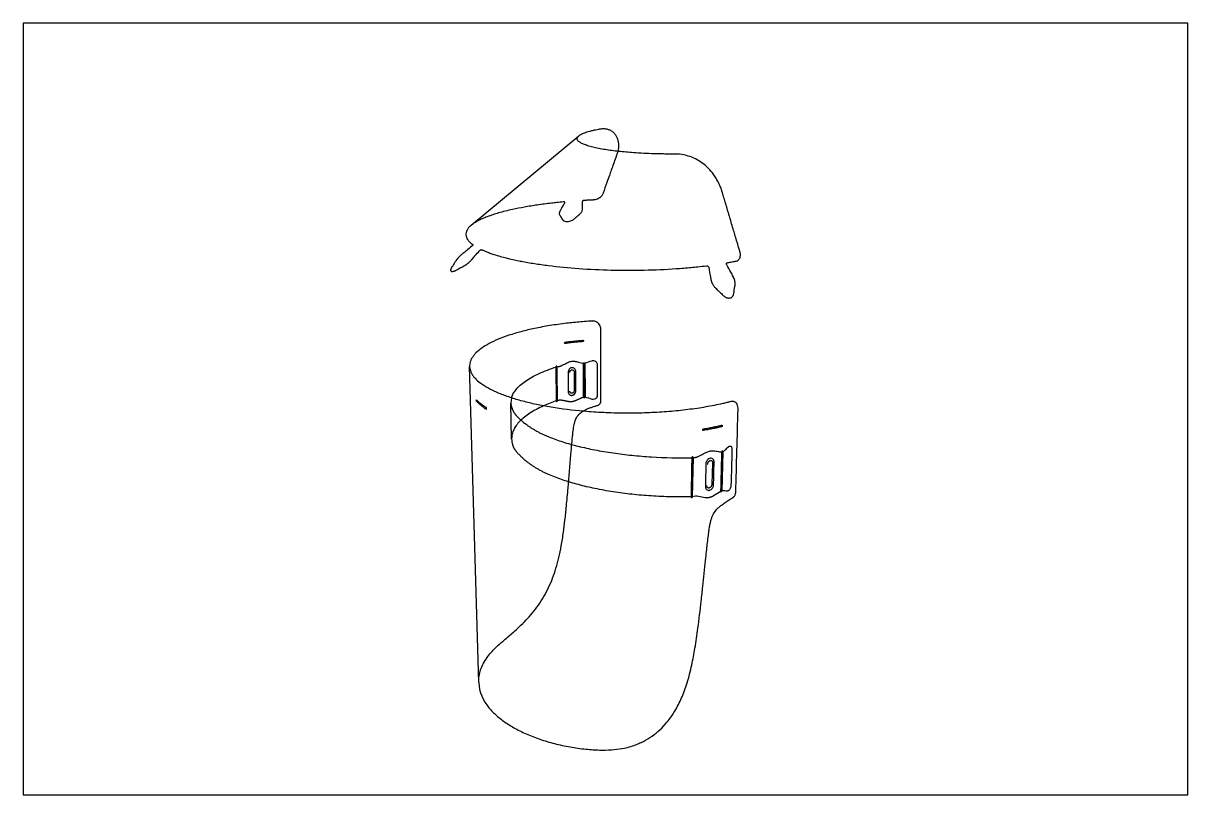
# Model space of a CAD drawing. Header units: millimetres. Extents: x 0 to 1874, y -237 to 367.
# Drawn here: x 629 to 1182, y 0 to 367 of the extents above; entities that cross this region are included whole.
import ezdxf

# ---------------------------------------------------------------- set-up
doc = ezdxf.new("R2010")
doc.units = ezdxf.units.MM
doc.header["$MEASUREMENT"] = 0
doc.layers.add('Make2D$hidden$lines', color=7, linetype='Continuous', true_color=0xffffff)
doc.layers.add('Make2D$visible$lines', color=178, linetype='Continuous', true_color=0x000000)

msp = doc.modelspace()

# ---------------------------------------------------------------- linework, layer by layer
at = {"layer": 'Make2D$hidden$lines'}
for p, q in [((881.86, 203.28), (882.03, 187.17)), ((860.86, 169.15), (860.51, 186.18)), ((946.9, 141.63), (947.25, 160.21))]:
    msp.add_line(p, q, dxfattribs=at)
for centre, radius, start, end in [((868.69, 186.4), 8.18, 164.3923, 200.4044), ((870.34, 169.38), 9.49, 181.3487, 198.9484)]:
    msp.add_arc(centre, radius, start, end, dxfattribs=at)
for points, knots in [([(911.33, 305.84), (911.25, 305.46), (911.11, 304.98), (910.94, 304.49), (910.72, 303.87), (909.81, 301.35), (908.62, 298.02), (907.21, 294.09), (905.92, 290.48), (904.84, 287.48), (904.15, 285.54), (903.99, 285.11), (903.82, 284.81), (903.55, 284.45), (903.29, 284.17), (902.98, 283.9), (902.44, 283.51), (901.76, 283.17), (900.92, 282.89), (900.29, 282.76), (899.84, 282.71), (899.66, 282.7), (899.55, 282.69), (898.73, 282.66), (897.73, 282.61), (896.56, 282.55), (895.91, 282.51), (895.45, 282.49), (895.09, 282.46), (894.9, 282.41), (894.73, 282.32), (894.63, 282.25), (894.56, 282.18), (894.49, 282.1), (894.45, 282.01), (894.44, 281.96), (894.43, 281.92), (894.43, 281.89), (894.43, 281.67), (894.42, 280.6), (894.42, 279.43), (894.42, 278.44), (894.42, 278.24), (894.4, 277.96), (894.3, 277.51), (894.02, 276.89), (893.6, 276.3), (893.2, 275.89), (892.93, 275.66), (892.33, 275.15), (891.42, 274.38), (890.55, 273.64), (890, 273.18), (889.51, 272.87), (888.69, 272.53), (887.73, 272.34), (886.81, 272.35), (886.1, 272.53), (885.65, 272.78), (885.45, 272.97), (885.35, 273.09), (884.95, 273.69), (884.48, 274.42), (884.01, 275.13), (883.86, 275.37), (883.76, 275.57), (883.65, 275.91), (883.61, 276.3), (883.64, 276.72), (883.74, 277.11), (883.88, 277.44), (883.98, 277.65), (884.29, 278.17), (884.73, 278.93), (885.41, 280.1), (885.86, 280.87), (886.14, 281.36), (886.16, 281.47), (886.13, 281.61), (886.04, 281.7), (885.95, 281.74), (885.84, 281.77), (885.75, 281.77), (885.62, 281.76), (885.04, 281.71), (883.93, 281.61), (882.03, 281.41), (878.37, 281.02), (874.24, 280.49), (869.95, 279.83), (866.04, 279.17), (863.15, 278.6), (861.3, 278.2)], [0, 0, 0, 0, 0.469945, 0.607534, 0.631714, 1.282692, 3.882194, 4.952493, 6.376176, 8.564352, 8.856967, 8.887351, 9.124467, 9.276972, 9.440154, 9.590364, 9.781006, 10.241437, 10.516733, 10.86609, 11.021495, 11.071396, 11.093403, 11.147563, 12.077277, 12.318797, 12.575844, 12.871185, 12.890557, 13.010893, 13.102869, 13.131283, 13.164118, 13.223204, 13.257615, 13.282872, 13.29049, 13.298003, 13.318103, 13.560383, 14.613099, 14.746191, 14.76833, 14.8608, 15.07956, 15.331281, 15.692732, 15.951796, 16.039045, 16.120614, 16.922472, 17.492206, 17.513419, 17.792678, 18.20082, 18.596143, 18.981843, 19.31535, 19.489999, 19.609374, 19.648152, 19.681089, 20.487881, 20.701272, 20.729761, 20.835259, 20.976756, 21.155451, 21.313604, 21.495287, 21.638159, 21.756664, 21.782899, 22.375608, 22.82632, 23.44015, 23.459827, 23.51916, 23.573952, 23.630269, 23.66263, 23.698038, 23.765983, 23.77974, 23.855428, 24.478519, 25.130609, 26.194465, 28.970652, 30.226768, 31.49511, 33.817204, 33.817204, 33.817204, 33.817204]), ([(861.3, 278.2), (860.12, 277.93), (857.89, 277.41), (853.85, 276.33), (850.21, 275.16), (846.98, 273.85), (844.95, 272.87), (843.21, 271.87), (842.18, 271.14), (841.72, 270.77)], [0, 0, 0, 0, 1.473856, 2.799519, 5.110024, 6.139767, 7.051352, 7.868113, 8.592087, 8.592087, 8.592087, 8.592087]), ([(882.49, 203.42), (882.64, 203.45), (883.02, 203.51), (883.42, 203.57), (883.69, 203.62), (883.81, 203.64), (883.96, 203.69), (884.08, 203.74), (884.21, 203.8), (885.05, 204.23), (886.16, 204.78), (887.25, 205.31), (887.59, 205.47), (887.71, 205.53), (888.02, 205.67), (888.6, 205.88), (889.65, 206.1), (890.56, 206.1), (891.18, 205.98), (891.31, 205.95), (891.6, 205.89), (892.66, 205.64), (893.76, 205.38), (894.66, 205.16), (894.84, 205.12), (894.98, 205.12), (895.06, 205.12), (895.08, 205.12)], [0, 0, 0, 0, 0.194031, 0.468588, 0.486851, 0.532529, 0.619608, 0.677224, 0.696534, 0.789664, 1.830371, 2.212791, 2.27087, 2.288092, 2.379832, 2.677488, 3.040693, 3.689167, 3.782567, 3.811125, 3.845209, 4.150997, 5.140329, 5.222565, 5.288822, 5.362084, 5.388414, 5.388414, 5.388414, 5.388414]), ([(887.69, 200.8), (887.69, 201.05), (887.78, 201.56), (888.15, 202.23), (888.7, 202.74), (889.39, 203.01), (890.09, 202.99), (890.72, 202.69), (891.16, 202.15), (891.31, 201.63), (891.32, 201.32), (891.32, 201.26), (891.33, 201.09), (891.33, 200.63), (891.35, 197.53), (891.37, 194.57), (891.38, 191.88), (891.37, 191.8), (891.37, 191.73), (891.34, 191.53), (891.23, 191.08), (890.92, 190.58), (890.54, 190.23), (890.23, 190.03), (889.95, 189.91), (889.66, 189.84), (889.37, 189.8), (889.03, 189.83), (888.7, 189.94), (888.34, 190.15), (887.98, 190.54), (887.79, 191.05), (887.76, 191.38), (887.76, 191.5), (887.74, 194.61), (887.72, 197.71), (887.69, 200.8)], [0, 0, 0, 0, 0.305083, 0.615468, 0.92073, 1.215697, 1.497293, 1.765953, 2.041701, 2.336129, 2.41155, 2.413993, 2.417046, 2.613688, 2.983609, 6.195903, 6.234881, 6.269103, 6.301081, 6.320792, 6.507373, 6.869049, 7.023169, 7.140701, 7.308602, 7.402459, 7.497049, 7.67096, 7.811211, 7.921621, 8.17749, 8.44345, 8.578847, 8.583712, 8.586144, 12.371739, 12.371739, 12.371739, 12.371739]), ([(876.04, 184.82), (874.87, 184.3), (872.65, 183.22), (869.59, 181.45), (866.95, 179.58), (864.76, 177.65), (863.03, 175.63), (861.77, 173.55), (861.01, 171.42), (860.85, 169.97), (860.85, 169.27)], [0, 0, 0, 0, 1.557555, 3.015695, 4.318186, 5.504744, 6.580134, 7.558624, 8.462243, 9.325924, 9.325924, 9.325924, 9.325924]), ([(845.18, 53.48), (845.16, 54.46), (845.3, 56.45), (846.05, 59.42), (847.34, 62.37), (849.03, 65.08), (851.03, 67.59), (853.25, 69.93), (855.39, 71.89), (858.22, 74.31), (861.21, 76.75), (865.79, 80.88), (869.85, 85.13), (873.61, 90.07), (877.09, 95.52), (879.88, 101.43), (882.02, 107.72), (883.38, 112.85), (884.55, 118.56), (885.47, 124.49), (886.26, 130.77), (886.99, 137.8), (887.93, 148.22), (888.72, 158.23), (889.41, 166.28), (889.75, 169.77), (890.03, 172.47), (890.32, 174.67), (890.69, 176.5), (891.1, 177.97), (891.65, 179.25), (892.4, 180.34), (893.29, 181.32), (894.1, 181.93), (894.68, 182.29)], [0, 0, 0, 0, 1.188159, 2.427382, 3.731058, 5.112391, 6.324293, 7.652163, 9.040553, 9.875157, 12.20326, 13.74818, 17.4175, 19.370706, 21.323244, 25.31101, 27.32201, 29.444399, 31.790546, 34.441163, 36.777882, 39.518279, 43.075376, 49.565964, 51.78484, 52.940338, 53.85124, 55.101088, 55.655077, 56.129399, 56.965519, 57.347374, 57.740736, 58.576532, 58.576532, 58.576532, 58.576532]), ([(878.58, 170.08), (880.73, 169.21), (885.33, 167.59), (892.61, 165.56), (900.61, 163.8), (909.13, 162.37), (918.15, 161.26), (930.62, 160.25), (940.14, 160.04), (946.51, 160.15)], [0, 0, 0, 0, 2.842295, 5.943421, 9.231903, 12.845019, 16.499306, 20.342449, 28.122755, 28.122755, 28.122755, 28.122755]), ([(960.67, 162.88), (960.66, 162.45), (960.5, 156.31), (960.35, 150.15), (960.21, 144.41), (960.22, 144.37), (960.23, 144.33), (960.26, 144.25), (960.32, 144.2), (960.37, 144.18)], [0, 0, 0, 0, 0.526033, 7.505765, 7.523412, 7.543126, 7.559358, 7.57904, 7.643424, 7.643424, 7.643424, 7.643424]), ([(961.32, 162.96), (961.42, 163.02), (961.51, 163.09), (961.63, 163.2), (961.89, 163.45), (962.68, 164.19), (963.45, 164.92), (964.07, 165.51), (964.25, 165.63), (964.5, 165.74), (964.74, 165.76), (964.97, 165.7), (965.14, 165.58), (965.25, 165.46), (965.35, 165.32), (965.46, 165.09), (965.59, 164.67), (965.62, 164.28), (965.5, 159.95), (965.35, 154.33), (965.19, 148.73), (965.15, 146.94), (965.07, 146.39), (964.81, 145.62), (964.49, 145.06), (964.19, 144.7), (963.95, 144.51), (963.75, 144.4), (963.59, 144.35), (963.49, 144.33), (963.43, 144.33), (962.65, 144.36), (961.88, 144.39), (960.99, 144.42), (960.85, 144.38), (960.74, 144.32)], [0, 0, 0, 0, 0.138228, 0.147136, 0.189578, 0.586638, 1.462293, 1.495865, 1.622922, 1.728133, 1.823505, 1.917398, 2.015512, 2.063407, 2.122951, 2.215417, 2.378519, 2.653629, 2.691061, 7.675077, 9.524361, 9.530793, 9.870351, 10.200473, 10.51396, 10.651325, 10.77538, 10.88411, 10.928375, 10.981082, 11.003062, 11.009773, 11.933867, 11.945519, 12.098754, 12.098754, 12.098754, 12.098754]), ([(960.74, 144.32), (960.75, 144.35), (960.79, 144.39), (960.84, 144.49), (960.85, 144.58), (960.86, 144.64), (961.01, 150.75), (961.16, 156.86), (961.32, 162.96)], [0, 0, 0, 0, 0.035757, 0.069885, 0.136578, 0.138779, 0.140978, 7.604559, 7.604559, 7.604559, 7.604559]), ([(946.16, 141.56), (943.01, 141.5), (936.7, 141.52), (927.29, 141.93), (918.09, 142.73), (909.13, 143.9), (900.68, 145.42), (892.74, 147.27), (885.5, 149.42), (880.94, 151.14), (878.8, 152.06)], [0, 0, 0, 0, 3.853629, 7.698081, 11.510415, 15.138264, 18.728688, 22.001718, 25.09355, 27.948574, 27.948574, 27.948574, 27.948574])]:
    msp.add_open_spline(points, degree=3, knots=knots, dxfattribs=at)
msp.add_rational_spline([(895.1, 188.98), (895, 188.96), (894.87, 188.92), (894.11, 188.58), (893.03, 188.09), (891.92, 187.58), (891.41, 187.34), (891.25, 187.27), (890.9, 187.13), (890.35, 186.94), (889.61, 186.8), (888.87, 186.75), (888.29, 186.78), (887.94, 186.83), (887.41, 186.93), (886.27, 187.16), (885.1, 187.38), (884.32, 187.52), (884.22, 187.54), (884.1, 187.55), (883.95, 187.55), (883.83, 187.53), (883.77, 187.52), (883.4, 187.46), (883.03, 187.4), (882.65, 187.33)], [1, 1, 1, 1, 1, 1, 1, 1, 1, 1, 1, 1, 1, 1, 1, 1, 1, 1, 1, 1, 1, 1, 1, 0.999996184965, 0.999996184965, 1], degree=3, knots=[0, 0, 0, 0, 0.120677, 0.159284, 1.021852, 1.568491, 1.650739, 1.711618, 1.787467, 2.105033, 2.419928, 2.71491, 3.003192, 3.125524, 3.148335, 3.669672, 4.547509, 4.602044, 4.637377, 4.67292, 4.744769, 4.817663, 4.817663, 4.817663, 5.281419, 5.281419, 5.281419, 5.281419], dxfattribs=at)
for points, weights in [([(861.02, 183.55), (861.91, 181.08), (863.76, 178.61), (869.24, 174.36), (873.49, 172.13), (878.58, 170.08)], [1039.23826049, 1029.50299764, 1019.97015133, 1003.95428211, 995.740783966, 988.318322449]), ([(878.8, 152.06), (873.75, 154.22), (869.53, 156.58), (864.09, 161.07), (862.25, 163.68), (861.37, 166.3)], [996.416214051, 1003.83868574, 1012.05219623, 1028.06808658, 1037.60094567, 1047.33622185])]:
    msp.add_rational_spline(points, weights, degree=5, dxfattribs=at)
at = {"layer": 'Make2D$visible$lines'}
for p, q in [((841.63, 270.69), (892.76, 313.18)), ((895.2, 205.13), (895.27, 189.01)), ((845.18, 53.33), (840.87, 203.48)), ((882.14, 203.37), (882.49, 203.42)), ((882.14, 203.37), (882.31, 187.27)), ((882.65, 187.33), (882.31, 187.27)), ((961.21, 162.91), (960.74, 144.32)), ((961.32, 162.96), (961.32, 163.06)), ((946.51, 160.15), (946.87, 160.16)), ((946.87, 160.16), (946.52, 141.57)), ((947.25, 160.21), (947.25, 160.23)), ((946.52, 141.57), (946.16, 141.56))]:
    msp.add_line(p, q, dxfattribs=at)
msp.add_lwpolyline([(628.64, 0), (1182.33, 0), (1182.33, 366.69), (628.64, 366.69)], close=True, dxfattribs=at)
for points in [[(954.06, 157.07), (954.06, 157.12), (954.07, 157.17), (954.07, 157.22), (954.08, 157.27), (954.09, 157.32), (954.09, 157.37), (954.1, 157.42), (954.11, 157.47), (954.13, 157.52), (954.14, 157.57), (954.15, 157.62), (954.17, 157.66), (954.19, 157.71), (954.21, 157.76), (954.22, 157.81), (954.24, 157.85), (954.27, 157.9), (954.29, 157.94), (954.31, 157.99), (954.34, 158.03), (954.36, 158.08), (954.39, 158.12), (954.41, 158.16), (954.44, 158.21), (954.47, 158.25), (954.5, 158.28), (954.53, 158.32), (954.56, 158.36), (954.59, 158.4), (954.63, 158.43), (954.66, 158.47), (954.69, 158.5), (954.73, 158.53), (954.76, 158.57), (954.79, 158.6), (954.83, 158.62), (954.87, 158.65), (954.9, 158.68), (954.94, 158.71), (954.98, 158.73), (955.02, 158.75), (955.06, 158.78), (955.1, 158.8), (955.14, 158.82), (955.18, 158.83), (955.21, 158.85), (955.25, 158.86), (955.28, 158.87), (955.32, 158.88), (955.35, 158.89), (955.39, 158.9), (955.4, 158.9), (955.42, 158.91), (955.45, 158.91), (955.47, 158.91), (955.49, 158.91), (955.5, 158.92), (955.52, 158.92), (955.53, 158.92), (955.55, 158.92), (955.57, 158.92), (955.58, 158.92), (955.6, 158.92), (955.61, 158.92), (955.63, 158.92), (955.64, 158.92), (955.66, 158.92), (955.67, 158.91), (955.69, 158.91), (955.7, 158.91), (955.72, 158.91), (955.73, 158.91), (955.74, 158.9), (955.76, 158.9), (955.77, 158.9), (955.78, 158.89), (955.8, 158.89), (955.81, 158.89), (955.82, 158.88), (955.83, 158.88), (955.84, 158.87), (955.86, 158.87), (955.87, 158.86), (955.88, 158.86), (955.89, 158.85), (955.91, 158.85), (955.92, 158.84), (955.93, 158.83), (955.94, 158.83), (955.95, 158.82), (955.97, 158.81), (955.98, 158.8), (955.99, 158.8), (956, 158.79), (956.01, 158.78), (956.03, 158.77), (956.04, 158.76), (956.05, 158.75), (956.06, 158.74), (956.07, 158.73), (956.08, 158.72), (956.09, 158.71), (956.1, 158.7), (956.11, 158.69), (956.13, 158.68), (956.14, 158.67), (956.16, 158.65), (956.17, 158.63), (956.18, 158.62), (956.19, 158.61), (956.2, 158.59), (956.22, 158.57), (956.23, 158.54), (956.24, 158.52), (956.25, 158.51), (956.27, 158.48), (956.29, 158.44), (956.3, 158.41), (956.32, 158.37), (956.33, 158.34), (956.35, 158.3), (956.36, 158.27), (956.37, 158.23), (956.38, 158.19), (956.39, 158.14), (956.4, 158.1), (956.41, 158.06), (956.42, 158.02), (956.42, 157.98), (956.43, 157.94), (956.43, 157.88), (956.43, 157.83), (956.43, 157.78), (956.44, 157.73), (956.43, 157.7), (956.03, 147.57), (956.02, 147.51), (956.02, 147.49), (956.02, 147.47), (956.01, 147.4), (956, 147.35), (956, 147.32), (955.99, 147.29), (955.98, 147.23), (955.97, 147.18), (955.95, 147.12), (955.94, 147.07), (955.92, 147.02), (955.91, 146.98), (955.89, 146.93), (955.87, 146.89), (955.86, 146.84), (955.84, 146.8), (955.82, 146.76), (955.8, 146.72), (955.78, 146.67), (955.75, 146.63), (955.73, 146.59), (955.71, 146.55), (955.68, 146.51), (955.66, 146.47), (955.63, 146.44), (955.61, 146.4), (955.57, 146.36), (955.54, 146.32), (955.51, 146.28), (955.47, 146.24), (955.43, 146.19), (955.39, 146.15), (955.35, 146.11), (955.31, 146.08), (955.28, 146.06), (955.26, 146.04), (955.23, 146.02), (955.21, 146), (955.18, 145.98), (955.16, 145.96), (955.13, 145.95), (955.11, 145.93), (955.08, 145.91), (955.05, 145.9), (955.02, 145.88), (955, 145.87), (954.97, 145.86), (954.94, 145.85), (954.91, 145.83), (954.88, 145.82), (954.86, 145.81), (954.83, 145.81), (954.81, 145.8), (954.78, 145.79), (954.76, 145.79), (954.74, 145.78), (954.71, 145.78), (954.69, 145.77), (954.66, 145.77), (954.64, 145.77), (954.62, 145.77), (954.59, 145.76), (954.57, 145.76), (954.55, 145.76), (954.53, 145.76), (954.51, 145.76), (954.49, 145.77), (954.47, 145.77), (954.45, 145.77), (954.43, 145.77), (954.41, 145.78), (954.39, 145.78), (954.37, 145.78), (954.35, 145.79), (954.33, 145.79), (954.32, 145.8), (954.3, 145.81), (954.28, 145.81), (954.26, 145.82), (954.25, 145.83), (954.23, 145.83), (954.21, 145.84), (954.19, 145.85), (954.18, 145.86), (954.16, 145.87), (954.14, 145.88), (954.13, 145.89), (954.11, 145.9), (954.09, 145.92), (954.08, 145.93), (954.06, 145.94), (954.04, 145.96), (954.03, 145.97), (954.01, 145.98), (954, 146), (953.99, 146.01), (953.97, 146.03), (953.96, 146.05), (953.94, 146.07), (953.93, 146.08), (953.91, 146.1), (953.9, 146.12), (953.89, 146.14), (953.88, 146.16), (953.86, 146.18), (953.85, 146.2), (953.84, 146.22), (953.83, 146.24), (953.82, 146.27), (953.81, 146.29), (953.8, 146.31), (953.79, 146.33), (953.78, 146.36), (953.77, 146.38), (953.76, 146.41), (953.75, 146.44), (953.74, 146.46), (953.73, 146.49), (953.73, 146.52), (953.72, 146.54), (953.71, 146.58), (953.7, 146.62), (953.7, 146.66), (953.69, 146.7), (953.69, 146.74), (953.68, 146.78), (953.68, 146.82), (953.68, 146.86), (953.68, 146.91)], [(960.74, 144.32), (960.71, 144.32), (960.68, 144.31), (960.64, 144.3), (960.61, 144.29), (960.58, 144.28), (960.55, 144.26), (960.52, 144.25), (960.49, 144.24), (960.46, 144.23), (960.43, 144.21), (960.4, 144.2), (960.37, 144.18), (960.34, 144.17), (960.31, 144.15), (960.28, 144.14), (960.25, 144.12), (956.79, 142), (956.64, 141.91), (956.49, 141.83), (956.29, 141.73), (956.08, 141.64), (955.87, 141.55), (955.77, 141.51), (955.66, 141.47), (955.55, 141.43), (955.44, 141.39), (955.33, 141.36), (955.22, 141.33), (955.1, 141.3), (954.99, 141.27), (954.88, 141.24), (954.76, 141.22), (954.57, 141.19), (954.37, 141.16), (954.27, 141.15), (954.17, 141.14), (954.07, 141.13), (953.97, 141.12), (953.87, 141.12), (953.77, 141.11), (953.67, 141.11), (953.57, 141.11), (953.47, 141.12), (953.37, 141.12), (953.27, 141.13), (953.17, 141.14), (953.01, 141.15), (952.86, 141.17), (948.87, 141.85), (948.82, 141.86), (948.77, 141.86), (948.72, 141.87), (948.67, 141.87), (948.62, 141.87), (948.57, 141.87), (948.52, 141.87), (948.47, 141.87), (948.42, 141.86), (948.37, 141.86), (948.32, 141.85), (948.28, 141.85), (946.52, 141.57)]]:
    msp.add_lwpolyline(points, dxfattribs=at)
for centre, radius, start, end in [((895.03, 206.85), 1.73, 271.572, 275.5436), ((882.17, 203.36), 0.322, 9.6481, 194.9621), ((895.46, 187.26), 1.76, 95.9223, 101.7723), ((906.5, 116.16), 75.11, 108.7848, 113.9234), ((960.74, 163.96), 1.15, 293.8374, 300.0345), ((960.45, 144.53), 0.352, 256.506, 325.0253), ((865.03, 54.45), 19.88, 183.2549, 221.1663)]:
    msp.add_arc(centre, radius, start, end, dxfattribs=at)
for points, knots in [([(841.63, 270.69), (841.21, 270.35), (840.47, 269.65), (839.61, 268.49), (839.12, 267.29), (839.02, 266.09), (839.3, 264.92), (839.94, 263.75), (840.76, 262.81), (841.49, 262.15), (841.9, 261.83), (842.15, 261.63), (842.3, 261.52), (842.39, 261.46), (842.41, 261.42), (842.42, 261.34), (842.36, 261.17), (842.21, 260.96), (842.04, 260.79), (841.13, 260.05), (839.69, 258.88), (838.16, 257.64), (837.43, 257.04), (837.16, 256.82), (836.72, 256.44), (836.04, 255.81), (835.31, 255.03), (834.78, 254.38), (834.47, 253.94), (834.21, 253.56), (833.82, 252.96), (833.2, 252), (832.64, 251.12), (832.21, 250.46), (832.02, 250.1), (831.89, 249.76), (831.84, 249.46), (831.86, 249.16), (832, 248.89), (832.32, 248.73), (832.73, 248.71), (833.22, 248.79), (833.69, 248.95), (834.02, 249.11), (834.22, 249.21), (834.34, 249.27), (834.95, 249.62), (835.69, 250.04), (836.57, 250.53), (837.25, 250.9), (837.78, 251.2), (838.17, 251.41), (838.41, 251.54), (839.21, 252.02), (840.15, 252.71), (841.07, 253.55), (841.53, 254.01), (842.29, 254.86), (843.59, 256.34), (844.86, 257.77), (845.62, 258.63), (845.7, 258.72), (845.85, 258.84), (846.02, 258.96), (846.16, 259.03), (846.26, 259.07), (846.36, 259.09), (846.45, 259.1), (846.51, 259.1), (846.55, 259.09), (846.56, 259.08), (846.62, 259.05), (846.85, 258.95), (847.55, 258.63), (848.49, 258.24), (849.56, 257.82), (850.5, 257.48), (852.24, 256.87), (854.63, 256.12), (857.43, 255.36), (860.14, 254.69), (862.76, 254.11), (866.67, 253.32), (871.81, 252.43), (880.89, 251.16), (893.08, 250), (908.28, 249.29), (923.74, 249.27), (936.43, 249.82), (944.93, 250.51), (949.74, 250.99), (952.17, 251.26), (953.57, 251.44), (953.62, 251.44), (953.76, 251.44), (953.98, 251.38), (954.23, 251.22), (954.41, 251.02), (954.51, 250.82), (954.54, 250.72), (954.84, 249.04), (955.18, 247.17), (955.53, 245.23), (955.59, 244.88), (955.62, 244.73), (955.67, 244.53), (955.76, 244.18), (955.95, 243.59), (956.27, 242.9), (956.69, 242.17), (957.13, 241.58), (957.52, 241.13), (957.77, 240.87), (957.89, 240.76), (957.96, 240.69), (958.31, 240.35), (958.76, 239.92), (959.31, 239.39), (960.15, 238.59), (960.89, 237.87), (961.56, 237.22), (961.84, 236.96), (962.25, 236.67), (962.75, 236.41), (963.2, 236.24), (963.65, 236.13), (964.13, 236.08), (964.55, 236.11), (964.87, 236.18), (965.2, 236.3), (965.55, 236.49), (965.89, 236.81), (966.2, 237.25), (966.35, 237.66), (966.4, 237.96), (966.41, 237.99), (966.43, 238.12), (966.63, 239.3), (966.84, 240.62), (967.05, 241.84), (967.08, 242.07), (967.13, 242.42), (967.15, 243.04), (967.07, 243.93), (966.84, 244.91), (966.52, 245.73), (966.27, 246.23), (965.84, 247.02), (964.83, 248.87), (963.82, 250.72), (963.15, 251.94), (963.13, 251.98), (963.11, 252.03), (963.08, 252.12), (963.05, 252.21), (963.04, 252.3), (963.04, 252.38), (963.05, 252.49), (963.09, 252.62), (963.17, 252.75), (963.28, 252.84), (963.38, 252.88), (963.46, 252.9), (964.22, 253.03), (965.34, 253.23), (966.65, 253.48), (967.26, 253.6), (967.86, 253.73), (968.49, 254.02), (969.13, 254.7), (969.43, 255.36), (969.57, 255.94), (969.63, 256.41), (969.63, 256.91), (969.57, 257.45), (969.48, 257.87), (969.35, 258.32), (968.89, 259.88), (968.3, 261.85), (967.63, 264.11), (967.21, 265.52), (966.8, 266.92), (966.22, 268.86), (965.47, 271.38), (964.7, 274), (964.06, 276.15), (963.42, 278.29), (962.67, 280.84), (961.85, 283.6), (961.31, 285.41), (961.03, 286.35), (960.89, 286.83), (960.52, 287.95), (959.83, 289.71), (958.98, 291.43), (958.21, 292.79), (957.41, 294.06), (956, 296.02), (953.77, 298.47), (950.8, 300.86), (947.5, 302.71), (943.77, 304.03), (940.74, 304.49), (938.87, 304.55), (937.97, 304.55), (937, 304.54), (935.22, 304.54), (932.42, 304.56), (926.77, 304.68), (919.65, 305.03), (911.94, 305.72), (906.4, 306.45), (902.31, 307.17), (899.5, 307.79), (897.1, 308.45), (895.14, 309.14), (893.81, 309.77), (893, 310.3), (892.56, 310.68), (892.23, 311.06), (892.03, 311.46), (891.97, 311.86), (892.04, 312.27), (892.27, 312.69), (892.65, 313.1), (893.18, 313.51), (893.85, 313.91), (894.66, 314.3), (896.01, 314.83), (897.58, 315.32), (899.36, 315.77), (900.75, 316.07), (901.93, 316.31), (902.63, 316.44), (903.15, 316.53), (903.68, 316.6), (904.45, 316.64), (905.27, 316.61), (906.06, 316.49), (906.79, 316.3), (907.47, 316.03), (908.31, 315.59), (909.28, 314.85), (910.23, 313.72), (910.96, 312.38), (911.45, 310.87), (911.77, 308.67), (911.6, 306.95), (911.33, 305.84)], [0, 0, 0, 0, 0.664499, 1.243447, 1.753729, 2.234424, 2.69557, 3.203703, 3.850084, 4.216391, 4.404767, 4.488758, 4.611376, 4.618392, 4.630222, 4.660183, 4.717884, 4.839913, 4.982426, 4.999649, 6.284346, 7.245096, 7.403328, 7.439382, 7.665421, 8.123785, 8.570831, 8.96522, 9.158021, 9.218558, 9.531162, 10.030735, 10.615661, 10.811196, 10.980191, 11.122229, 11.250837, 11.353161, 11.478009, 11.611115, 11.772851, 11.978445, 12.212905, 12.379865, 12.430776, 12.482523, 12.54057, 13.288324, 13.529442, 13.770763, 14.232841, 14.271931, 14.313613, 14.570644, 15.400468, 15.73904, 16.094325, 16.189941, 17.134379, 18.505853, 18.519662, 18.541417, 18.654967, 18.749679, 18.790165, 18.844524, 18.883694, 18.918245, 18.951416, 18.958753, 18.965822, 18.971697, 19.040744, 19.273788, 19.904503, 20.285762, 20.680262, 21.13168, 22.534436, 23.732789, 24.68596, 25.937503, 27.007756, 29.565249, 32.304703, 38.219577, 44.513633, 50.888882, 57.110264, 60.027714, 61.31011, 63.014125, 63.017591, 63.027106, 63.08123, 63.189198, 63.300176, 63.437432, 63.519807, 63.563374, 63.573553, 65.596469, 65.893124, 65.978049, 66.025841, 66.084921, 66.233906, 66.463509, 66.841791, 67.163801, 67.486412, 67.745193, 67.890817, 67.918644, 67.950443, 68.013157, 68.506189, 68.717179, 68.944367, 69.925827, 69.973282, 70.091457, 70.393989, 70.583136, 70.782905, 70.973959, 71.154224, 71.365116, 71.486992, 71.555266, 71.797737, 71.970176, 72.119583, 72.452539, 72.486397, 72.492985, 72.499576, 72.637374, 73.957908, 74.132425, 74.154584, 74.244353, 74.561347, 74.910511, 75.336113, 75.787064, 75.984639, 76.007108, 76.89734, 78.552191, 78.583607, 78.59326, 78.616713, 78.651472, 78.704325, 78.733569, 78.754983, 78.810092, 78.857993, 78.923169, 78.993478, 79.033398, 79.056082, 79.08475, 79.98544, 80.44189, 80.70986, 80.755475, 81.192096, 81.53208, 81.882433, 82.066819, 82.256821, 82.465745, 82.677142, 82.915653, 82.990868, 83.247412, 84.905024, 85.501427, 86.129681, 86.705848, 87.278556, 88.606388, 89.919263, 90.614044, 91.346571, 92.650415, 93.856062, 94.871516, 94.955175, 95.055518, 95.478313, 96.392079, 97.362823, 97.82684, 98.296789, 99.204614, 100.773269, 102.327582, 103.844789, 105.376926, 107.15369, 107.563042, 107.66174, 108.258018, 108.744967, 109.841932, 111.681477, 115.643298, 118.555249, 121.134307, 122.459697, 123.63418, 124.64965, 125.496946, 126.173087, 126.445746, 126.678728, 126.881615, 127.056351, 127.213429, 127.37019, 127.560127, 127.787972, 128.059819, 128.372859, 128.73629, 129.15906, 130.149826, 130.741354, 131.392266, 131.892898, 132.208144, 132.264775, 132.533498, 132.866876, 133.208073, 133.528603, 133.845281, 134.131547, 134.417833, 135.003701, 135.606003, 136.221865, 136.858812, 137.531788, 138.935355, 138.935355, 138.935355, 138.935355]), ([(894.68, 182.29), (895.11, 182.55), (896.05, 183.06), (897.56, 183.71), (899.02, 184.23), (900.16, 184.6), (900.99, 184.85), (901.45, 184.99), (901.84, 185.1), (902.1, 185.21), (902.51, 185.46), (902.87, 185.81), (903.14, 186.27), (903.25, 186.65), (903.27, 186.9), (903.27, 189.29), (903.26, 200.78), (903.25, 212.27), (903.24, 221.54), (903.22, 222.02), (903.02, 222.86), (902.42, 223.84), (901.53, 224.6), (900.61, 225), (899.86, 225.15), (899.41, 225.18), (899.16, 225.17), (899.03, 225.17), (898.45, 225.13), (896.65, 225.01), (892.66, 224.7), (887.85, 224.21), (882.99, 223.58), (879.1, 222.99), (875.36, 222.35), (870.78, 221.44), (865.5, 220.2), (859.72, 218.5), (854.62, 216.62), (850.28, 214.6), (846.7, 212.45), (844.29, 210.49), (842.81, 208.84), (841.98, 207.64), (841.36, 206.42), (840.98, 205.2), (840.83, 203.98), (840.9, 202.76), (841.2, 201.54), (841.73, 200.32), (842.48, 199.11), (843.83, 197.47), (845.07, 196.37), (845.97, 195.68)], [0, 0, 0, 0, 0.612088, 1.304975, 2.006391, 2.512348, 2.769285, 3.067943, 3.096301, 3.268235, 3.407176, 3.676569, 3.870661, 4.066703, 4.155482, 4.169636, 6.989856, 18.198118, 18.202515, 18.316345, 18.780313, 19.246886, 19.706928, 20.191622, 20.456066, 20.642426, 20.739699, 20.767287, 20.800404, 21.45022, 22.964805, 25.697424, 27.351642, 28.954029, 30.501005, 31.987303, 34.658119, 37.135386, 39.333621, 41.299121, 42.970777, 44.437365, 45.076141, 45.67573, 46.218976, 46.739228, 47.22614, 47.716343, 48.22269, 48.758587, 49.335325, 49.962795, 51.347112, 51.347112, 51.347112, 51.347112]), ([(886.37, 215.14), (886.29, 215.13), (886.14, 215.05), (886.02, 214.82), (886.07, 214.62), (886.19, 214.52), (886.28, 214.49), (886.35, 214.49), (886.49, 214.5), (887.4, 214.62), (888.79, 214.8), (890.6, 215.01), (892.25, 215.17), (893.57, 215.28), (894.4, 215.35), (894.62, 215.37), (894.68, 215.37), (894.75, 215.38), (894.82, 215.41), (894.88, 215.46), (894.95, 215.53), (895, 215.62), (895.01, 215.76), (894.98, 215.87), (894.89, 215.97), (894.77, 216.02), (894.66, 216.02), (893.8, 215.94), (892.4, 215.8), (890.47, 215.59), (889.22, 215.46), (888.41, 215.38), (887.85, 215.32), (887.17, 215.24), (886.61, 215.17), (886.37, 215.14)], [0, 0, 0, 0, 0.101071, 0.20242, 0.296766, 0.332235, 0.389216, 0.411764, 0.419779, 0.558395, 1.53801, 2.134291, 2.782718, 3.557397, 3.756665, 3.800458, 3.821415, 3.841372, 3.879335, 3.912695, 3.932704, 3.999753, 4.040387, 4.094322, 4.138058, 4.20951, 4.238483, 4.279187, 5.258539, 5.955664, 6.658059, 6.788186, 6.953468, 7.341681, 7.634392, 7.634392, 7.634392, 7.634392]), ([(895.71, 204.99), (895.71, 205.07), (895.64, 205.23), (895.4, 205.32), (895.15, 205.23), (895.04, 205.07), (895.02, 204.96), (895.03, 203.7), (895.04, 201.05), (895.06, 196.99), (895.08, 193.44), (895.09, 190.76), (895.09, 189.48), (895.1, 188.89), (895.1, 188.87), (895.11, 188.84), (895.12, 188.81), (895.15, 188.77), (895.19, 188.72), (895.25, 188.68), (895.31, 188.65), (895.36, 188.64), (895.41, 188.64), (895.51, 188.65), (895.66, 188.72), (895.76, 188.86), (895.78, 188.96), (895.78, 188.99), (895.75, 194.33), (895.73, 199.66), (895.71, 204.99)], [0, 0, 0, 0, 0.093747, 0.19104, 0.292552, 0.393826, 0.426889, 0.429152, 1.929703, 3.664918, 5.393571, 6.255448, 6.946383, 6.95928, 6.969482, 6.979617, 6.989719, 7.014081, 7.038761, 7.069352, 7.09757, 7.117037, 7.132133, 7.155967, 7.248291, 7.32195, 7.362083, 7.366229, 7.36814, 13.881377, 13.881377, 13.881377, 13.881377]), ([(895.2, 205.13), (895.38, 205.13), (895.57, 205.15), (896.85, 205.57), (898, 205.93), (899.18, 206.31), (899.43, 206.36), (899.89, 206.39), (900.52, 206.2), (901.08, 205.77), (901.45, 205.16), (901.54, 204.69), (901.54, 204.44), (901.55, 199.55), (901.56, 194.66), (901.57, 189.52), (901.44, 188.9), (900.79, 188.09), (899.88, 187.8), (899.31, 187.88), (898.04, 188.26), (896.91, 188.6), (895.63, 188.99), (895.44, 189), (895.27, 189.01)], [0, 0, 0, 0, 0.215226, 0.233429, 1.648204, 1.686387, 1.745478, 1.960276, 2.249083, 2.531612, 2.815182, 3.103672, 3.107538, 3.111886, 9.08103, 9.088981, 9.387522, 9.843828, 10.299579, 10.51213, 10.529824, 11.927794, 11.95528, 12.158653, 12.158653, 12.158653, 12.158653]), ([(860.81, 188.6), (861.01, 189.31), (861.62, 190.76), (863.05, 192.81), (865.02, 194.8), (867.52, 196.72), (870.51, 198.56), (874, 200.31), (877.92, 201.94), (880.7, 202.9), (882.14, 203.37)], [0, 0, 0, 0, 0.897489, 1.910466, 3.04387, 4.31094, 5.752897, 7.330928, 9.076787, 10.928559, 10.928559, 10.928559, 10.928559]), ([(882.03, 187.17), (882.04, 187.11), (882.1, 186.99), (882.29, 186.92), (882.49, 186.98), (882.62, 187.14), (882.65, 187.26), (882.65, 187.32), (882.6, 192.69), (882.54, 198.05), (882.49, 203.41)], [0, 0, 0, 0, 0.076299, 0.15181, 0.234274, 0.320787, 0.39068, 0.391642, 0.393565, 6.945057, 6.945057, 6.945057, 6.945057]), ([(888.47, 200.63), (888.47, 200.7), (888.48, 200.85), (888.53, 201.07), (888.61, 201.28), (888.73, 201.47), (888.86, 201.64), (889.02, 201.78), (889.18, 201.88), (889.36, 201.95), (889.53, 201.99), (889.7, 201.99), (889.87, 201.97), (890.02, 201.91), (890.17, 201.82), (890.29, 201.69), (890.4, 201.55), (890.49, 201.37), (890.54, 201.2), (890.56, 201.06), (890.56, 200.97), (890.58, 198), (890.6, 195.04), (890.62, 192.09), (890.62, 192.06), (890.61, 192.03), (890.61, 191.99), (890.61, 191.96), (890.6, 191.9), (890.58, 191.81), (890.54, 191.68), (890.49, 191.56), (890.41, 191.4), (890.29, 191.23), (890.13, 191.07), (889.97, 190.95), (889.81, 190.88), (889.66, 190.83), (889.52, 190.81), (889.35, 190.81), (889.2, 190.84), (889.1, 190.88), (888.99, 190.94), (888.88, 191.02), (888.78, 191.13), (888.71, 191.23), (888.67, 191.3), (888.63, 191.39), (888.6, 191.47), (888.58, 191.54), (888.57, 191.6), (888.56, 191.64), (888.56, 191.69), (888.55, 191.73), (888.55, 191.76), (888.55, 191.78), (888.55, 191.79)], [0, 0, 0, 0, 0.359505, 0.722146, 1.084404, 1.445537, 1.793543, 2.128363, 2.444579, 2.744317, 3.027646, 3.298314, 3.560729, 3.829734, 4.101971, 4.383296, 4.675904, 4.988433, 5.313276, 5.518071, 5.670946, 5.749986, 19.902716, 19.966317, 20.010483, 20.054649, 20.124701, 20.162457, 20.200213, 20.416443, 20.632673, 20.844584, 21.056495, 21.47874, 21.875696, 22.125181, 22.457294, 22.696322, 22.893171, 23.164983, 23.477489, 23.621199, 23.734481, 24.033371, 24.304225, 24.444761, 24.585296, 24.736498, 24.887699, 25.025778, 25.094817, 25.163856, 25.241994, 25.320132, 25.359202, 25.398271, 25.398271, 25.398271, 25.398271]), ([(850.06, 41.37), (851.15, 40.04), (853.67, 37.47), (858.13, 34.05), (863.39, 30.93), (869.38, 28.13), (876.01, 25.72), (883.12, 23.76), (890.46, 22.31), (896.5, 21.56), (901.04, 21.27), (904.95, 21.17), (909.45, 21.33), (913.39, 21.9), (916.52, 22.63), (918.53, 23.24), (920.32, 23.92), (921.79, 24.53), (924.23, 25.67), (927.65, 27.74), (931.42, 30.79), (935.14, 34.75), (938.68, 39.81), (941.88, 46.13), (944.53, 53.47), (946.53, 61.4), (948.15, 70.08), (949.63, 80.22), (950.79, 90.03), (951.96, 100.78), (952.77, 108.63), (953.6, 116.46), (954.12, 121.12), (954.63, 125.11), (954.97, 127.38), (955.32, 129.18), (955.72, 130.76), (956.21, 132.17), (957.02, 133.89), (958.02, 135.25), (959.06, 136.28), (959.93, 137.07), (961.16, 138.03), (962.9, 139.22), (964.54, 140.27), (965.63, 140.96), (966.12, 141.28), (966.32, 141.44), (966.63, 141.74), (966.94, 142.17), (967.19, 142.68), (967.36, 143.2), (967.41, 143.58), (967.41, 143.78), (967.79, 156.96), (968.16, 170.14), (968.53, 183.33), (968.54, 183.46), (968.54, 184.03), (968.39, 185), (967.94, 185.9), (967.4, 186.45), (966.99, 186.72), (966.59, 186.86), (966.24, 186.95), (965.77, 186.99), (965.33, 186.93), (965.07, 186.87), (964.71, 186.77), (964.24, 186.65), (963.62, 186.49), (962.68, 186.26), (960.52, 185.74), (955.86, 184.75), (948.87, 183.55), (940.18, 182.48), (931.03, 181.74), (921.55, 181.34), (911.9, 181.32), (902.31, 181.67), (890.93, 182.54), (880.47, 183.92), (871.02, 185.79), (864.66, 187.38), (858.9, 189.17), (853.87, 191.13), (849.58, 193.24), (847.08, 194.83), (845.97, 195.68)], [0, 0, 0, 0, 2.095458, 4.385561, 6.852486, 9.558963, 12.456759, 15.462099, 18.558293, 21.599837, 22.886323, 24.115764, 26.383672, 28.377641, 28.968232, 30.312901, 30.948643, 31.299873, 32.263809, 34.228032, 36.176222, 38.17747, 40.854508, 43.696399, 46.817818, 50.371723, 53.675358, 57.605704, 62.882683, 65.754354, 70.816407, 72.526903, 75.364384, 76.553407, 77.436241, 78.165349, 78.796994, 79.422755, 79.990043, 81.113213, 81.478515, 81.772179, 82.542851, 83.383392, 84.349635, 84.931125, 84.960037, 85.061129, 85.240598, 85.486942, 85.709077, 85.92961, 86.155565, 86.170928, 86.173385, 102.271265, 102.282655, 102.287717, 102.425629, 102.983851, 103.472853, 103.63649, 103.92671, 104.062799, 104.146759, 104.374585, 104.634551, 104.678396, 104.701326, 105.099469, 105.265116, 105.487362, 106.278984, 107.974999, 111.311292, 114.94597, 118.665363, 122.52648, 126.535794, 130.453252, 134.252337, 140.475405, 143.330802, 146.018661, 148.486485, 150.702831, 152.603391, 154.317146, 154.317146, 154.317146, 154.317146]), ([(846.25, 185.12), (845.85, 185.45), (845.16, 186.02), (844.5, 186.65), (844.22, 186.94), (844.21, 186.96), (844.19, 186.99), (844.17, 187.04), (844.15, 187.1), (844.13, 187.19), (844.11, 187.3), (844.1, 187.42), (844.11, 187.52), (844.12, 187.59), (844.13, 187.63), (844.14, 187.65), (844.16, 187.67), (844.17, 187.67), (844.18, 187.67), (844.19, 187.67), (844.2, 187.66), (844.53, 187.31), (845.19, 186.66), (845.89, 186.07), (846.23, 185.8)], [0, 0, 0, 0, 0.629592, 1.098698, 1.107947, 1.118359, 1.135182, 1.152485, 1.17494, 1.214107, 1.269571, 1.315737, 1.356614, 1.390249, 1.400989, 1.412908, 1.419379, 1.425894, 1.429731, 1.43236, 1.435228, 1.439052, 2.027211, 2.559374, 2.559374, 2.559374, 2.559374]), ([(846.25, 185.12), (846.6, 184.84), (847.27, 184.34), (848.05, 183.78), (848.53, 183.46), (848.7, 183.36), (848.79, 183.3), (848.85, 183.29), (848.9, 183.34), (848.93, 183.4), (848.95, 183.52), (848.94, 183.66), (848.91, 183.79), (848.87, 183.89), (848.83, 183.96), (848.79, 184.02), (848.76, 184.04), (848.71, 184.07), (848.42, 184.25), (847.94, 184.56), (847.13, 185.11), (846.58, 185.52), (846.23, 185.8)], [0, 0, 0, 0, 0.550308, 1.027897, 1.169027, 1.253213, 1.272661, 1.29818, 1.324676, 1.353168, 1.388454, 1.470166, 1.516394, 1.553863, 1.597145, 1.622111, 1.636019, 1.641771, 1.694984, 2.051799, 2.340274, 2.889554, 2.889554, 2.889554, 2.889554]), ([(952.09, 173.89), (952, 173.88), (951.83, 173.78), (951.7, 173.53), (951.72, 173.3), (951.84, 173.17), (951.94, 173.13), (952.02, 173.13), (952.08, 173.14), (952.31, 173.18), (952.96, 173.3), (953.92, 173.48), (955.01, 173.7), (956.04, 173.91), (957.28, 174.16), (958.78, 174.47), (959.97, 174.73), (960.65, 174.89), (960.74, 174.92), (960.82, 174.97), (960.88, 175.03), (960.94, 175.1), (960.97, 175.18), (961, 175.26), (961.01, 175.34), (961.01, 175.45), (960.97, 175.54), (960.9, 175.62), (960.81, 175.66), (960.73, 175.66), (960.19, 175.53), (959.37, 175.33), (957.97, 175.01), (956.47, 174.69), (954.42, 174.29), (952.95, 174.05), (952.09, 173.89)], [0, 0, 0, 0, 0.112633, 0.228584, 0.335113, 0.377012, 0.431307, 0.466234, 0.474341, 0.494345, 0.762587, 1.280976, 1.679251, 2.124769, 2.565424, 3.223234, 3.997275, 4.05313, 4.076326, 4.119014, 4.159736, 4.189032, 4.228269, 4.26193, 4.294414, 4.330129, 4.386641, 4.415597, 4.460499, 4.499287, 4.508583, 5.139784, 5.535413, 6.261344, 7.010398, 8.083002, 8.083002, 8.083002, 8.083002]), ([(946.87, 160.16), (947.35, 160.23), (947.95, 160.31), (948.6, 160.41), (948.86, 160.46), (949.06, 160.52), (949.22, 160.59), (949.36, 160.66), (949.88, 160.92), (951.16, 161.57), (952.42, 162.23), (953.32, 162.71), (953.5, 162.8), (953.87, 162.98), (954.47, 163.22), (955.3, 163.44), (956.11, 163.54), (956.74, 163.53), (957.12, 163.49), (957.32, 163.46), (958.15, 163.31), (959.24, 163.12), (960.31, 162.94), (960.7, 162.88), (960.85, 162.86), (961, 162.87), (961.12, 162.89), (961.18, 162.9), (961.21, 162.91)], [0, 0, 0, 0, 0.590386, 0.743609, 0.796475, 0.921958, 0.99311, 1.010837, 1.118655, 1.693853, 2.762766, 2.864935, 2.935125, 3.013643, 3.367336, 3.719114, 4.057146, 4.365209, 4.491994, 4.525131, 4.606743, 5.522793, 5.88035, 5.932991, 5.998606, 6.070932, 6.108737, 6.146412, 6.146412, 6.146412, 6.146412]), ([(961.32, 163.06), (961.32, 163.07), (961.32, 163.11), (961.31, 163.18), (961.27, 163.29), (961.11, 163.38), (960.88, 163.31), (960.72, 163.13), (960.67, 162.97), (960.67, 162.88)], [0, 0, 0, 0, 0.0208736, 0.0436114, 0.0830394, 0.1626647, 0.2501031, 0.352146, 0.4554637, 0.4554637, 0.4554637, 0.4554637]), ([(947.25, 160.23), (947.26, 160.31), (947.2, 160.48), (946.94, 160.58), (946.68, 160.49), (946.53, 160.3), (946.5, 160.15), (946.5, 159.67), (946.38, 153.48), (946.27, 147.27), (946.16, 141.47), (946.18, 141.4), (946.22, 141.31), (946.35, 141.2), (946.68, 141.2), (946.89, 141.44), (946.9, 141.63)], [0, 0, 0, 0, 0.101904, 0.200401, 0.309674, 0.426371, 0.482088, 0.484721, 1.015465, 8.053482, 8.074287, 8.094501, 8.141753, 8.192393, 8.29701, 8.522598, 8.522598, 8.522598, 8.522598]), ([(953.2, 157.28), (953.21, 157.59), (953.34, 158.21), (953.82, 159.04), (954.41, 159.56), (954.95, 159.82), (955.48, 159.95), (956.14, 159.89), (956.78, 159.41), (957.06, 158.81), (957.13, 158.35), (957.14, 158.14), (957.14, 158.06), (957.13, 157.95), (957.09, 156.14), (957.03, 153.45), (956.96, 150.41), (956.91, 148.64), (956.89, 147.71), (956.88, 147.17), (956.86, 147.06), (956.85, 146.97), (956.82, 146.82), (956.75, 146.51), (956.58, 146.08), (956.34, 145.69), (955.98, 145.27), (955.5, 144.89), (954.8, 144.64), (954.12, 144.69), (953.55, 144.99), (953.14, 145.52), (952.98, 146.07), (952.97, 146.42), (952.97, 146.53), (953.05, 150.12), (953.12, 153.7), (953.2, 157.28)], [0, 0, 0, 0, 0.379994, 0.769402, 1.150792, 1.329824, 1.499631, 1.813264, 2.11652, 2.441599, 2.608402, 2.67987, 2.699472, 2.703704, 2.816802, 4.912059, 5.991811, 6.530713, 7.074586, 7.131014, 7.18527, 7.214025, 7.242927, 7.374296, 7.593341, 7.806574, 7.934934, 8.260403, 8.559091, 8.82304, 9.074282, 9.334149, 9.620877, 9.756983, 9.761895, 9.764703, 14.13678, 14.13678, 14.13678, 14.13678])]:
    msp.add_open_spline(points, degree=3, knots=knots, dxfattribs=at)

doc.saveas('drawing.dxf')
